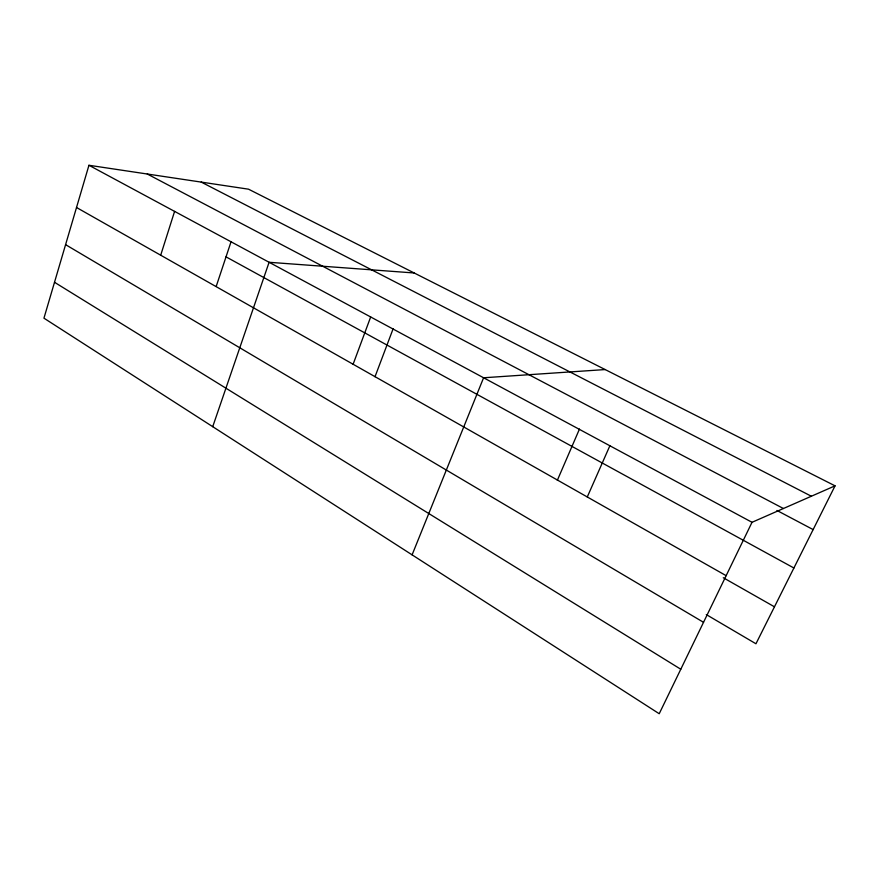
<?xml version="1.0" encoding="UTF-8"?>
<svg xmlns="http://www.w3.org/2000/svg" width="879" height="879" viewBox="0 0 879 879"><rect width="100%" height="100%" fill="white"/><g stroke="black" fill="none" stroke-linecap="round" stroke-linejoin="round"><path stroke-width="1.32" d="M88.944 165.274L43.95 318.176L659.217 713.726L752.017 522.302L835.05 485.834L248.526 189.183L88.944 165.274L752.017 522.302M160.692 255.207L174.591 211.389M216.179 286.488L231.089 241.626M212.729 426.678L269.095 262.283L414.196 272.973M353.116 364.258L370.674 316.967M375.014 376.728L393.122 328.79M412.097 554.858L483.593 377.772L605.17 369.565M557.341 480.297L579.481 429.04M587.282 496.965L609.872 445.763M835.05 485.834L755.951 643.769L706.276 614.564M201.236 182.096L811.361 496.239M147.276 174.009L783.409 508.512M776.948 510.468L813.141 529.587M226.024 256.855L793.902 567.999M76.517 207.499L726.142 575.668M723.296 577.734L774.465 606.807M65.584 244.659L703.53 622.31M54.509 282.28L680.785 669.238"/></g></svg>
